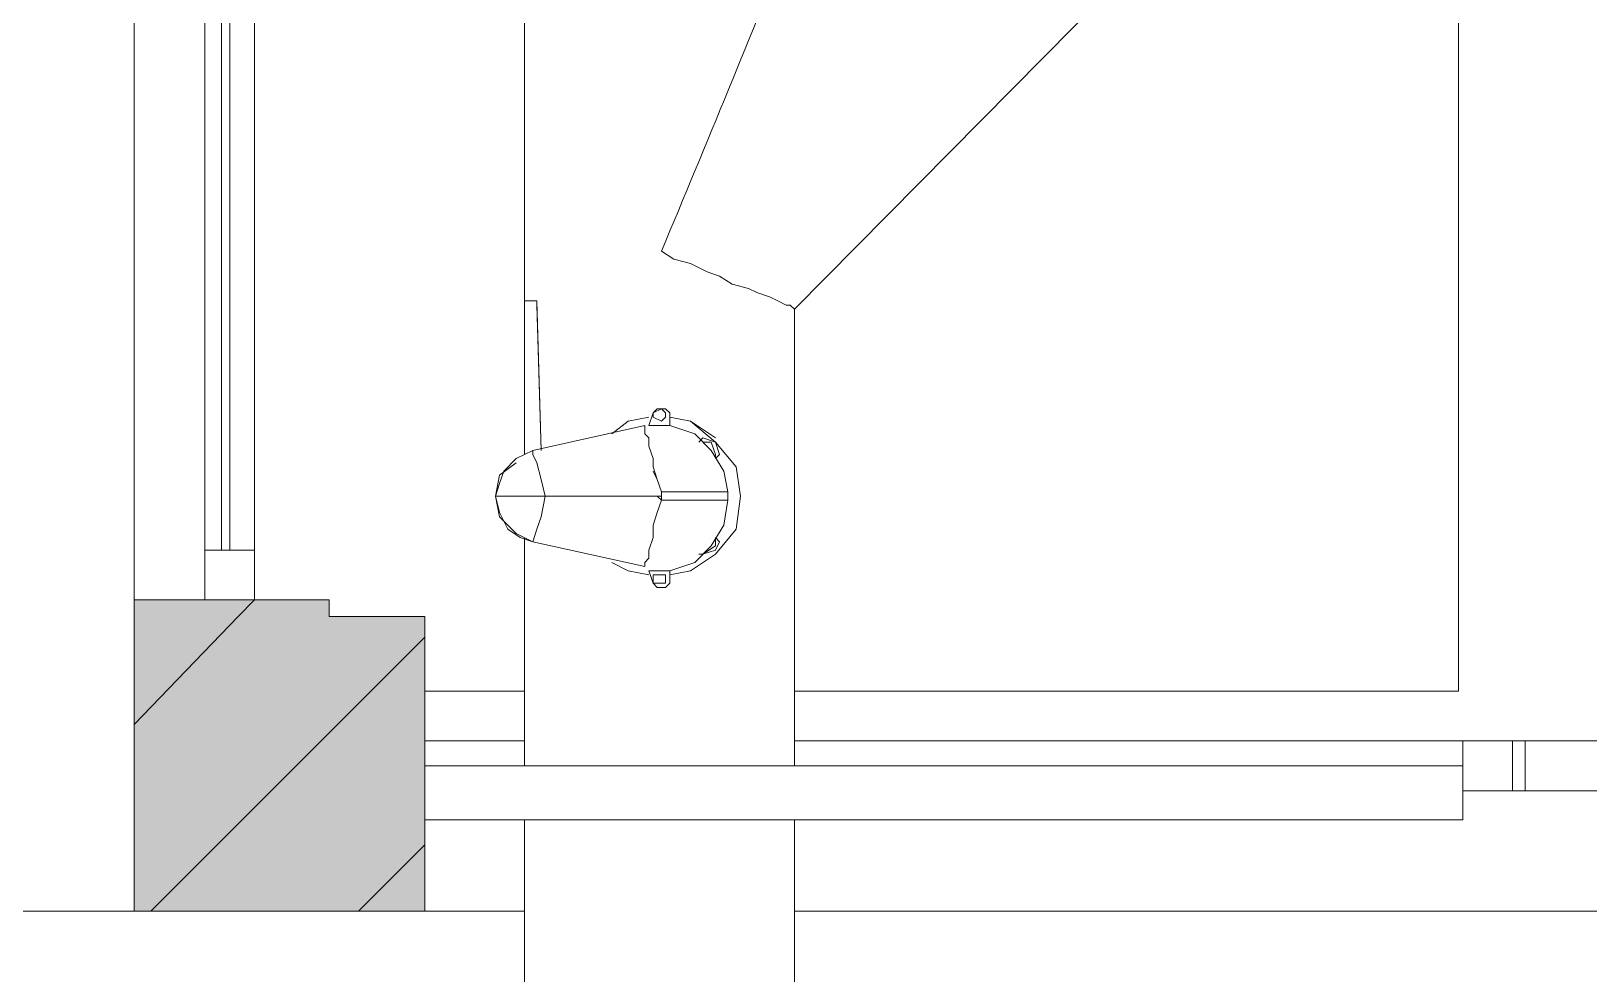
# Model space of a CAD drawing. Extents: x -187 to 52, y -9 to 65.
# Drawn here: x -150.502 to -148.915, y 17.35 to 18.31 of the extents above; entities that cross this region are included whole.
import ezdxf

# ---------------------------------------------------------------- set-up
doc = ezdxf.new("R2010")
doc.units = 0
doc.header["$MEASUREMENT"] = 0
doc.layers.add('PDF4_Geometría', color=7, linetype='Continuous')
doc.layers.add('PDF4_Rellenos sólidos', color=7, linetype='Continuous', true_color=0xffffff)

msp = doc.modelspace()

# ---------------------------------------------------------------- hatches: boundary and pattern name
at = {"layer": 'PDF4_Rellenos sólidos', "transparency": 33554559}
for points in [[(-150.3966, 17.7312), (-150.3966, 17.7143), (-150.1978, 17.7143), (-150.1978, 17.7312)], [(-150.1809, 17.7143), (-150.1809, 17.414), (-150.1005, 17.414), (-150.1005, 17.7143)]]:
    msp.add_hatch(color=256, dxfattribs=at).paths.add_polyline_path(points)
h = msp.add_hatch(color=256, dxfattribs=at)
h.paths.add_polyline_path([(-150.1809, 17.414), (-150.1809, 17.7143), (-150.3966, 17.7143), (-150.3966, 17.414)])
h.paths.add_polyline_path([(-142.1879, 17.7143), (-142.1879, 17.414), (-142.1583, 17.414), (-142.1583, 17.7143)])
h.paths.add_polyline_path([(-144.6873, 17.414), (-144.6873, 17.7143), (-144.9326, 17.7143), (-144.9326, 17.414)])
h.paths.add_polyline_path([(-147.4278, 17.414), (-147.4278, 17.7143), (-147.6815, 17.7143), (-147.6815, 17.414)])

# ---------------------------------------------------------------- linework, layer by layer
at = {"layer": 'PDF4_Geometría', "lineweight": 9}
for points in [[(-151.2762, 17.414), (-150.3966, 17.414), (-150.3966, 21.4993)], [(-150.3966, 17.6043), (-150.2908, 17.7143), (-150.2739, 17.7312), (-150.2739, 20.8776), (-150.2739, 19.4397)], [(-150.3966, 20.8776), (-150.3966, 17.414), (-150.1809, 17.414), (-150.1005, 17.414), (-150.1005, 17.7143), (-150.1809, 17.7143)], [(-150.3247, 17.7819), (-150.3247, 19.2198)], [(-150.2739, 19.2198), (-150.2739, 17.7819), (-150.2951, 17.7819)], [(-150.0202, 18.6616), (-150.0202, 18.6954), (-150.0075, 18.6954), (-150.0033, 18.6954), (-150.0033, 18.6785), (-149.999, 18.6785), (-149.999, 18.0357), (-149.9864, 18.0357), (-149.999, 18.0357)], [(-149.7241, 17.6381), (-149.0475, 17.6381), (-149.0475, 18.5474)], [(-149.7241, 17.8031), (-149.7241, 17.562), (-149.7241, 18.0272), (-149.3435, 18.412), (-149.3393, 18.4078), (-149.3308, 18.4163)], [(-149.999, 17.8792), (-149.999, 18.0357), (-149.9864, 18.0357), (-149.9821, 17.8834), (-149.9864, 18.0314)], [(-149.999, 18.0357), (-149.999, 17.8792), (-149.999, 18.0357)], [(-149.9864, 18.0357), (-149.999, 18.0357), (-149.9864, 18.0357)], [(-149.7918, 17.8411), (-149.796, 17.8623), (-149.8087, 17.8834), (-149.8256, 17.9003), (-149.851, 17.9088), (-149.8595, 17.9088), (-149.8722, 17.9088), (-149.8679, 17.9215), (-149.8637, 17.9257), (-149.8552, 17.9257), (-149.851, 17.9215), (-149.851, 17.9088), (-149.851, 17.9215), (-149.8552, 17.9257), (-149.8637, 17.9257), (-149.8679, 17.9215), (-149.8722, 17.9088)], [(-149.8045, 17.8919), (-149.7834, 17.8665), (-149.7791, 17.8369), (-149.7834, 17.8031), (-149.8045, 17.7777), (-149.8299, 17.7608), (-149.851, 17.7565), (-149.8299, 17.7608), (-149.8045, 17.7777), (-149.7834, 17.8031), (-149.7791, 17.8369), (-149.7834, 17.8665), (-149.8045, 17.8919), (-149.7834, 17.8665), (-149.7791, 17.8369), (-149.7834, 17.8031), (-149.8045, 17.7777), (-149.8299, 17.7608), (-149.851, 17.7565), (-149.8299, 17.7608), (-149.8045, 17.7777), (-149.7834, 17.8031), (-149.7791, 17.8369), (-149.7834, 17.8665), (-149.8045, 17.8919), (-149.8299, 17.913), (-149.851, 17.9172), (-149.8299, 17.913), (-149.8045, 17.8961), (-149.8299, 17.913), (-149.851, 17.9172), (-149.8299, 17.913), (-149.8045, 17.8961)], [(-149.8595, 17.8411), (-149.8637, 17.8538), (-149.8679, 17.8665), (-149.8679, 17.875), (-149.8722, 17.8876), (-149.8722, 17.8961), (-149.8764, 17.9003), (-149.8764, 17.9046), (-149.8764, 17.9088), (-149.9906, 17.8834), (-150.0075, 17.875), (-150.0202, 17.8623), (-150.0244, 17.8496), (-150.0286, 17.8369), (-150.0244, 17.8157), (-150.0075, 17.7988), (-149.9906, 17.7904)], [(-149.999, 17.9003), (-149.999, 17.9046)], [(-149.8764, 17.9088), (-149.9906, 17.8834), (-149.9906, 17.8792), (-149.9864, 17.8707), (-149.9821, 17.8538), (-149.9779, 17.8369), (-149.9525, 17.8369), (-149.9229, 17.8369), (-149.8933, 17.8369), (-149.8637, 17.8369), (-149.8595, 17.8369)], [(-149.9906, 17.8834), (-150.0075, 17.875)], [(-149.8172, 17.8919), (-149.8087, 17.8919), (-149.8045, 17.8792), (-149.8045, 17.875), (-149.8003, 17.8792), (-149.8045, 17.8919), (-149.8172, 17.8961), (-149.8214, 17.8919)], [(-150.0075, 17.8707), (-150.0244, 17.858), (-150.0286, 17.8369), (-150.0244, 17.8369), (-150.016, 17.8369), (-149.999, 17.8369), (-149.9779, 17.8369)], [(-149.8637, 17.8538), (-149.8679, 17.8623)], [(-149.8764, 17.765), (-149.9906, 17.7904), (-149.9864, 17.8031), (-149.9821, 17.8157), (-149.9779, 17.8369), (-149.999, 17.8369), (-150.016, 17.8369), (-150.0244, 17.8369), (-150.0286, 17.8369), (-150.0244, 17.82), (-150.016, 17.8031), (-150.0033, 17.7946), (-149.9906, 17.7904), (-149.8764, 17.765), (-149.8764, 17.7692), (-149.8722, 17.7735), (-149.8722, 17.7819), (-149.8679, 17.7946), (-149.8679, 17.8073), (-149.8637, 17.82), (-149.8595, 17.8327), (-149.8595, 17.8369), (-149.8595, 17.8411), (-149.8468, 17.8411), (-149.8341, 17.8411), (-149.8214, 17.8411), (-149.813, 17.8411), (-149.8045, 17.8411), (-149.796, 17.8411), (-149.7918, 17.8411), (-149.7918, 17.8327), (-149.796, 17.8327), (-149.8045, 17.8327), (-149.813, 17.8327), (-149.8214, 17.8327), (-149.8341, 17.8327), (-149.8468, 17.8327), (-149.8595, 17.8327), (-149.8637, 17.8369)], [(-149.7918, 17.8327), (-149.796, 17.8073), (-149.8087, 17.7861), (-149.8256, 17.7692), (-149.851, 17.7608), (-149.8595, 17.7608), (-149.8722, 17.7608), (-149.8679, 17.7481), (-149.8637, 17.7439), (-149.8552, 17.7439), (-149.851, 17.7481), (-149.851, 17.7608), (-149.851, 17.7481), (-149.8552, 17.7439), (-149.8637, 17.7439), (-149.8679, 17.7481), (-149.8722, 17.7608)], [(-149.8679, 17.8073), (-149.8637, 17.82)], [(-149.8172, 17.7777), (-149.8045, 17.7819), (-149.8003, 17.7904), (-149.8045, 17.7946), (-149.8045, 17.7861), (-149.8172, 17.7777), (-149.8214, 17.7777)], [(-150.3797, 17.414), (-150.1809, 17.6128), (-150.1005, 17.6931)], [(-150.1005, 17.6381), (-149.999, 17.6381)], [(-150.1005, 17.5874), (-149.999, 17.5874)], [(-149.7241, 17.5874), (-149.0433, 17.5874)], [(-150.1682, 17.414), (-150.1005, 17.4817)], [(-150.1005, 17.414), (-149.999, 17.414)], [(-149.7241, 17.414), (-147.7026, 17.414)]]:
    msp.add_lwpolyline(points, dxfattribs=at)
at = {"layer": 'PDF4_Geometría', "lineweight": 20}
for points in [[(-150.2993, 17.7819), (-150.2993, 19.2198), (-150.3078, 19.2198), (-150.3078, 17.7819)], [(-150.3247, 17.7312), (-150.2739, 17.7312), (-150.2739, 17.7819), (-150.3247, 17.7819)], [(-148.9925, 17.5874), (-149.0433, 17.5874), (-149.0433, 17.5366), (-148.9925, 17.5366)], [(-148.8826, 17.5874), (-148.9798, 17.5874), (-148.9798, 17.5366), (-148.8826, 17.5366)]]:
    msp.add_lwpolyline(points, close=True, dxfattribs=at)
at = {"layer": 'PDF4_Geometría', "lineweight": 9}
msp.add_lwpolyline([(-149.7241, 18.4163, -0.00395), (-149.8595, 18.0864), (-149.8468, 18.078), (-149.8299, 18.0737), (-149.813, 18.0653), (-149.8003, 18.061), (-149.7876, 18.0526), (-149.7707, 18.0483), (-149.7622, 18.0441), (-149.7495, 18.0399), (-149.7411, 18.0357), (-149.7326, 18.0314), (-149.7284, 18.0314), (-149.7241, 18.0272)], format="xyb", dxfattribs=at)
for points in [[(-149.9821, 17.8834), (-149.9864, 18.0314), (-149.9821, 17.8834), (-149.9864, 18.0357)], [(-149.8722, 17.9172), (-149.8933, 17.913), (-149.9102, 17.9003), (-149.8933, 17.913)], [(-149.8722, 17.9172), (-149.8933, 17.913), (-149.9102, 17.9003), (-149.8933, 17.913)], [(-149.8595, 17.9257), (-149.8552, 17.9215), (-149.8552, 17.9172), (-149.8595, 17.913), (-149.8679, 17.9172), (-149.8679, 17.9215), (-149.8595, 17.9257), (-149.8552, 17.9215), (-149.8552, 17.9172), (-149.8595, 17.913), (-149.8679, 17.9172), (-149.8679, 17.9215)], [(-149.999, 17.562), (-149.999, 17.7946)], [(-149.8722, 17.7565), (-149.8933, 17.7608), (-149.9102, 17.7692), (-149.8933, 17.7608)], [(-149.9102, 17.7692), (-149.8933, 17.7608), (-149.8722, 17.7565), (-149.8933, 17.7608)], [(-149.8595, 17.7565), (-149.8552, 17.7565), (-149.8552, 17.7481), (-149.8595, 17.7481), (-149.8679, 17.7481), (-149.8679, 17.7565), (-149.8595, 17.7565), (-149.8552, 17.7565), (-149.8552, 17.7481), (-149.8595, 17.7481), (-149.8679, 17.7481), (-149.8679, 17.7565)], [(-148.9798, 17.5874), (-148.9798, 17.5366), (-148.9925, 17.5366), (-148.9925, 17.5874)], [(-149.999, 17.211), (-149.999, 17.507)], [(-149.7241, 17.507), (-149.7241, 17.211)]]:
    msp.add_lwpolyline(points, close=True, dxfattribs=at)
at = {"layer": 'PDF4_Geometría', "lineweight": 20}
for points in [[(-150.1809, 17.7143), (-150.1978, 17.7143), (-150.1978, 17.7312), (-150.3966, 17.7312), (-150.3966, 17.7143), (-150.3966, 17.414), (-150.1809, 17.414)], [(-150.1005, 17.507), (-149.0433, 17.507), (-149.0433, 17.562), (-150.1005, 17.562)]]:
    msp.add_lwpolyline(points, dxfattribs=at)

doc.saveas('drawing.dxf')
